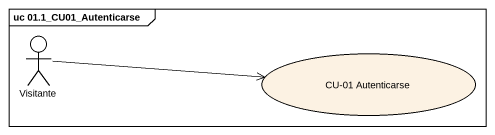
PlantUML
@startuml
mainframe uc 01.1_CU01_Autenticarse
actor Visitante
usecase "CU-01 Autenticarse" as CU_01_Autenticarse
Visitante -right-> CU_01_Autenticarse
Visitante -right-> CU_01_Autenticarse
@enduml
